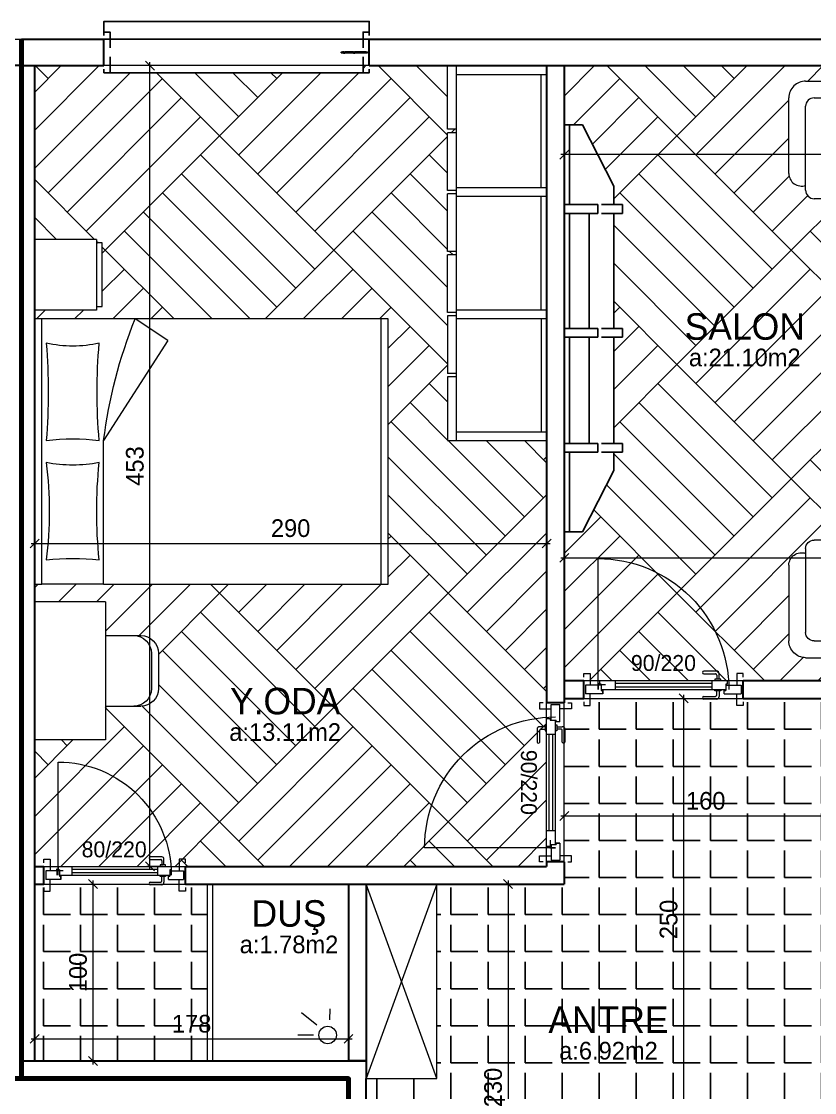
# Model space of a CAD drawing. Header units: centimetres. Extents: x 562865 to 1310255, y -148070 to 32737.
# Drawn here: x 617888 to 618336, y 19115 to 19721 of the extents above; entities that cross this region are included whole.
import ezdxf
from ezdxf.enums import TextEntityAlignment as Align

# ---------------------------------------------------------------- set-up
doc = ezdxf.new("R2010")
doc.units = ezdxf.units.CM
doc.header["$LTSCALE"] = 2.5
doc.layers.get('0').update_dxf_attribs({"color": 86})
for name, color, linetype in [('alan', 7, 'Continuous'), ('kapi-yazi', 7, 'Continuous'), ('mahal', 7, 'Continuous'), ('pencere', 7, 'Continuous'), ('tarama', 173, 'Continuous')]:
    doc.layers.add(name, color=color, linetype=linetype)
for name, color, linetype, lineweight in [('DUVAR', 4, 'Continuous', 30), ('duvar-kesim', 7, 'Continuous', 0), ('GÖRÜNÜŞLER', 96, 'Continuous', 25), ('iç ölçü', 106, 'Continuous', 18), ('kapi', 9, 'Continuous', 0), ('kolon', 1, 'Continuous', 53)]:
    doc.layers.add(name, color=color, linetype=linetype, lineweight=lineweight)
doc.styles.add('PINAR', font='comic.ttf')
doc.dimstyles.new('TEMİZ ÖLÇÜ', dxfattribs={"dimtxt": 10, "dimasz": 5, "dimexe": 1.8, "dimexo": 0.625, "dimgap": 3, "dimtad": 1, "dimdec": 0, "dimrnd": 0.5, "dimzin": 1, "dimdsep": 46, "dimtxsty": 'PINAR', "dimblk": 'OBLIQUE', "dimcen": 0.9, "dimdle": 2, "dimclrd": 256, "dimclre": 256, "dimclrt": 7, "dimadec": 0, "dimazin": 0, "dimtfac": 1, "dimtdec": 0, "dimtofl": 0, "dimtmove": 2, "dimatfit": 2, "dimfxl": 10, "dimfxlon": 1, "dimlwd": -1, "dimlwe": -1, "dimarcsym": 0})
pattern_1 = [(0, (0, 0), (0, 20.955), [15.24, -5.715]), (90, (0, 0), (-20.955, 1e-15), [15.24, -5.715])]
pattern_2 = [(135, (0, 0), (-129.315688, 1e-14), [91.44, -91.44]), (135, (10.78, 10.78), (-129.315688, 1e-14), [91.44, -91.44]), (135, (21.55, 21.55), (-129.315688, 1e-14), [91.44, -91.44]), (135, (32.33, 32.33), (-129.315688, 1e-14), [91.44, -91.44]), (135, (43.105, 43.105), (-129.315688, 1e-14), [91.44, -91.44]), (135, (53.88, 53.88), (-129.315688, 1e-14), [91.44, -91.44]), (135, (64.66, 64.66), (-129.315688, 1e-14), [91.44, -91.44]), (45, (-64.66, 64.66), (129.315688, -1e-14), [91.44, -91.44]), (45, (-75.43, 75.43), (129.315688, -1e-14), [91.44, -91.44]), (45, (-86.21, 86.21), (129.315688, -1e-14), [91.44, -91.44]), (45, (-96.99, 96.99), (129.315688, -1e-14), [91.44, -91.44]), (45, (-107.76, 107.76), (129.315688, -1e-14), [91.44, -91.44]), (45, (-118.54, 118.54), (129.315688, -1e-14), [91.44, -91.44]), (45, (-129.32, 129.32), (129.315688, -1e-14), [91.44, -91.44])]

# ---------------------------------------------------------------- blocks, each defined once
blk = doc.blocks.new('_Oblique')
at = {"color": 0, "linetype": 'ByBlock', "lineweight": -2}
blk.add_line((-0.5, -0.5), (0.5, 0.5), dxfattribs=at)
blk = doc.blocks.new('*D1272')
at = {"layer": 'Defpoints', "color": 0}
for p in [(618184.67, 19453.5), (617895.17, 19450.01), (618184.67, 19425.58)]:
    blk.add_point(p, dxfattribs=at)
at = {"layer": 'iç ölçü'}
for p, q in [((617895.17, 19435.58), (617895.17, 19423.78)), ((618184.67, 19435.58), (618184.67, 19423.78)), ((617893.17, 19425.58), (618186.67, 19425.58))]:
    blk.add_line(p, q, dxfattribs=at)
at = {"layer": 'iç ölçü', "linetype": 'ByBlock', "xscale": 5, "yscale": 5, "zscale": 5, "rotation": 180}
blk.add_blockref('_Oblique', (617895.17, 19425.58), dxfattribs=at)
at = {"layer": 'iç ölçü', "linetype": 'ByBlock', "xscale": 5, "yscale": 5, "zscale": 5}
blk.add_blockref('_Oblique', (618184.67, 19425.58), dxfattribs=at)
at = {"layer": 'iç ölçü', "color": 7, "insert": (618039.92, 19434.17), "char_height": 10, "attachment_point": 5, "style": 'PINAR'}
blk.add_mtext('290', dxfattribs=at)
blk = doc.blocks.new('*D1273')
at = {"layer": 'Defpoints', "color": 0}
for p in [(617960.34, 19695.72), (617968.49, 19695.72), (617968.49, 19243.01)]:
    blk.add_point(p, dxfattribs=at)
at = {"layer": 'iç ölçü'}
for p, q in [((617967.86, 19695.72), (617958.54, 19695.72)), ((617960.34, 19241.01), (617960.34, 19697.72)), ((617967.86, 19243.01), (617958.54, 19243.01))]:
    blk.add_line(p, q, dxfattribs=at)
at = {"layer": 'iç ölçü', "linetype": 'ByBlock', "xscale": 5, "yscale": 5, "zscale": 5}
for p, rotation in [((617960.34, 19695.72), 90), ((617960.34, 19243.01), 270)]:
    blk.add_blockref('_Oblique', p, dxfattribs=dict(at, rotation=rotation))
at = {"layer": 'iç ölçü', "color": 7, "insert": (617951.85, 19469.37), "char_height": 10, "attachment_point": 5, "rotation": 90, "style": 'PINAR'}
blk.add_mtext('453', dxfattribs=at)
blk = doc.blocks.new('*D1275')
at = {"layer": 'Defpoints', "color": 0}
for p in [(618194.67, 19638.45), (618792.99, 19522.11), (618792.99, 19417.41)]:
    blk.add_point(p, dxfattribs=at)
at = {"layer": 'iç ölçü'}
for p, q in [((618194.67, 19427.41), (618194.67, 19415.61)), ((618792.99, 19427.41), (618792.99, 19415.61)), ((618192.67, 19417.41), (618794.99, 19417.41))]:
    blk.add_line(p, q, dxfattribs=at)
at = {"layer": 'iç ölçü', "linetype": 'ByBlock', "xscale": 5, "yscale": 5, "zscale": 5, "rotation": 180}
blk.add_blockref('_Oblique', (618194.67, 19417.41), dxfattribs=at)
at = {"layer": 'iç ölçü', "linetype": 'ByBlock', "xscale": 5, "yscale": 5, "zscale": 5}
blk.add_blockref('_Oblique', (618792.99, 19417.41), dxfattribs=at)
at = {"layer": 'iç ölçü', "color": 7, "insert": (618493.83, 19425.96), "char_height": 10, "attachment_point": 5, "style": 'PINAR'}
blk.add_mtext('599', dxfattribs=at)
blk = doc.blocks.new('*D1276')
at = {"layer": 'Defpoints', "color": 0}
for p in [(618194.67, 19645.43), (618194.67, 19638.45), (618682.99, 19632.63)]:
    blk.add_point(p, dxfattribs=at)
at = {"layer": 'iç ölçü'}
for p, q in [((618194.67, 19639.07), (618194.67, 19647.23)), ((618682.99, 19635.43), (618682.99, 19647.23)), ((618684.99, 19645.43), (618192.67, 19645.43))]:
    blk.add_line(p, q, dxfattribs=at)
at = {"layer": 'iç ölçü', "linetype": 'ByBlock', "xscale": 5, "yscale": 5, "zscale": 5, "rotation": 180}
blk.add_blockref('_Oblique', (618194.67, 19645.43), dxfattribs=at)
at = {"layer": 'iç ölçü', "linetype": 'ByBlock', "xscale": 5, "yscale": 5, "zscale": 5}
blk.add_blockref('_Oblique', (618682.99, 19645.43), dxfattribs=at)
at = {"layer": 'iç ölçü', "color": 7, "insert": (618438.83, 19654.03), "char_height": 10, "attachment_point": 5, "style": 'PINAR'}
blk.add_mtext('489', dxfattribs=at)
blk = doc.blocks.new('*D1282')
at = {"layer": 'Defpoints', "color": 0}
for p in [(618354.67, 19271.51), (618194.67, 19259.25), (618354.67, 19259.25)]:
    blk.add_point(p, dxfattribs=at)
at = {"layer": 'iç ölçü'}
for p, q in [((618192.67, 19271.51), (618356.67, 19271.51)), ((618194.67, 19261.51), (618194.67, 19273.31)), ((618354.67, 19261.51), (618354.67, 19273.31))]:
    blk.add_line(p, q, dxfattribs=at)
at = {"layer": 'iç ölçü', "linetype": 'ByBlock', "xscale": 5, "yscale": 5, "zscale": 5, "rotation": 180}
blk.add_blockref('_Oblique', (618194.67, 19271.51), dxfattribs=at)
at = {"layer": 'iç ölçü', "linetype": 'ByBlock', "xscale": 5, "yscale": 5, "zscale": 5}
blk.add_blockref('_Oblique', (618354.67, 19271.51), dxfattribs=at)
at = {"layer": 'iç ölçü', "color": 7, "insert": (618274.67, 19280.02), "char_height": 10, "attachment_point": 5, "style": 'PINAR'}
blk.add_mtext('160', dxfattribs=at)
blk = doc.blocks.new('*D1283')
at = {"layer": 'Defpoints', "color": 0}
for p in [(618225.01, 19338.01), (618250.88, 19088.01), (618262.18, 19088.01)]:
    blk.add_point(p, dxfattribs=at)
at = {"layer": 'iç ölçü'}
for p, q in [((618252.18, 19338.01), (618263.98, 19338.01)), ((618262.18, 19340.01), (618262.18, 19086.01)), ((618252.18, 19088.01), (618263.98, 19088.01))]:
    blk.add_line(p, q, dxfattribs=at)
at = {"layer": 'iç ölçü', "linetype": 'ByBlock', "xscale": 5, "yscale": 5, "zscale": 5}
for p, rotation in [((618262.18, 19338.01), 90), ((618262.18, 19088.01), 270)]:
    blk.add_blockref('_Oblique', p, dxfattribs=dict(at, rotation=rotation))
at = {"layer": 'iç ölçü', "color": 7, "insert": (618253.71, 19213.01), "char_height": 10, "attachment_point": 5, "rotation": 90, "style": 'PINAR'}
blk.add_mtext('250', dxfattribs=at)
blk = doc.blocks.new('fm-door1')
at = {"linetype": 'Continuous'}
for p, q in [((0, 25), (0, -25)), ((100, 25), (0, 25)), ((79.7, 31.8), (79.7, -0.3)), ((84, 27.6), (127.8, 27.6)), ((90, 50), (910, 50)), ((90, 50), (90, 30)), ((100, 30), (90, 30)), ((100, 30), (100, -5)), ((100, 30), (100, -5)), ((100, 0), (900, 0)), ((190, 50), (190, 0)), ((810, 50), (810, 0)), ((910, 30), (900, 30)), ((900, 30), (900, -5)), ((900, 25), (1000, 25)), ((910, 50), (910, 30)), ((1000, 25), (1000, -25)), ((110, -25), (0, -25)), ((100, -5), (110, -5)), ((110, -5), (100, -5)), ((110, -5), (110, -25)), ((110, -25), (110, -5)), ((890, -25), (890, -5)), ((890, -5), (900, -5)), ((890, -25), (1000, -25))]:
    blk.add_line(p, q, dxfattribs=at)
at = {"color": 8, "linetype": 'Continuous'}
for p, q in [((190, 35), (810, 35)), ((190, 15), (810, 15))]:
    blk.add_line(p, q, dxfattribs=at)
at = {"linetype": 'Continuous'}
for points in [[(857.6, 58.1), (857.6, 88.9, 0.414214), (842.4, 104.1), (758.6, 104.1, 1), (758.6, 88.9), (834.8, 88.9, -0.414214), (842.4, 81.3), (842.4, 58.1)], [(857.6, -8.1), (857.6, -38.9, -0.414214), (842.4, -54.1), (758.6, -54.1, -1), (758.6, -38.9), (834.8, -38.9, 0.414214), (842.4, -31.3), (842.4, -8.1)]]:
    blk.add_lwpolyline(points, format="xyb", dxfattribs=at)
for points in [[(869, 50), (869, 58.1), (831, 58.1), (831, 50)], [(869, 0), (869, -8.1), (831, -8.1), (831, 0)]]:
    blk.add_lwpolyline(points, dxfattribs=at)
blk.add_circle((84, 31.8), 4.26, dxfattribs=at)
blk = doc.blocks.new('*D1220')
at = {"layer": 'Defpoints', "color": 0}
for p in [(618138.67, 19233.01), (618130.13, 19003.01), (618162.87, 19003.01)]:
    blk.add_point(p, dxfattribs=at)
at = {"layer": 'iç ölçü'}
for p, q in [((618162.87, 19235.01), (618162.87, 19001.01)), ((618152.87, 19233.01), (618164.67, 19233.01)), ((618152.87, 19003.01), (618164.67, 19003.01))]:
    blk.add_line(p, q, dxfattribs=at)
at = {"layer": 'iç ölçü', "linetype": 'ByBlock', "xscale": 5, "yscale": 5, "zscale": 5}
for p, rotation in [((618162.87, 19233.01), 90), ((618162.87, 19003.01), 270)]:
    blk.add_blockref('_Oblique', p, dxfattribs=dict(at, rotation=rotation))
at = {"layer": 'iç ölçü', "color": 7, "insert": (618154.46, 19118.01), "char_height": 10, "attachment_point": 5, "rotation": 90, "style": 'PINAR'}
blk.add_mtext('230', dxfattribs=at)
blk = doc.blocks.new('*D1227')
at = {"layer": 'Defpoints', "color": 0}
for p in [(617914.8, 19233.01), (617914.8, 19133.01), (617928.13, 19133.01)]:
    blk.add_point(p, dxfattribs=at)
at = {"layer": 'iç ölçü'}
for p, q in [((617928.13, 19235.01), (617928.13, 19131.01)), ((617918.13, 19233.01), (617929.93, 19233.01)), ((617918.13, 19133.01), (617929.93, 19133.01))]:
    blk.add_line(p, q, dxfattribs=at)
at = {"layer": 'iç ölçü', "linetype": 'ByBlock', "xscale": 5, "yscale": 5, "zscale": 5}
for p, rotation in [((617928.13, 19233.01), 90), ((617928.13, 19133.01), 270)]:
    blk.add_blockref('_Oblique', p, dxfattribs=dict(at, rotation=rotation))
at = {"layer": 'iç ölçü', "color": 7, "insert": (617919.72, 19183.01), "char_height": 10, "attachment_point": 5, "rotation": 90, "style": 'PINAR'}
blk.add_mtext('100', dxfattribs=at)
blk = doc.blocks.new('*D1228')
at = {"layer": 'Defpoints', "color": 0}
for p in [(617895.17, 19172.57), (618072.67, 19172.57), (618072.67, 19145.5)]:
    blk.add_point(p, dxfattribs=at)
at = {"layer": 'iç ölçü'}
for p, q in [((617895.17, 19155.5), (617895.17, 19143.7)), ((618072.67, 19155.5), (618072.67, 19143.7)), ((617893.17, 19145.5), (618074.67, 19145.5))]:
    blk.add_line(p, q, dxfattribs=at)
at = {"layer": 'iç ölçü', "linetype": 'ByBlock', "xscale": 5, "yscale": 5, "zscale": 5, "rotation": 180}
blk.add_blockref('_Oblique', (617895.17, 19145.5), dxfattribs=at)
at = {"layer": 'iç ölçü', "linetype": 'ByBlock', "xscale": 5, "yscale": 5, "zscale": 5}
blk.add_blockref('_Oblique', (618072.67, 19145.5), dxfattribs=at)
at = {"layer": 'iç ölçü', "color": 7, "insert": (617983.92, 19154), "char_height": 10, "attachment_point": 5, "style": 'PINAR'}
blk.add_mtext('178', dxfattribs=at)
blk = doc.blocks.new('A$C5B622B99')
for p, q in [((0, 200), (40, 200)), ((0, 165), (0, 200)), ((40, 165), (40, 200)), ((205, 200), (283, 200)), ((205, 160), (205, 200)), ((283, 160), (283, 200)), ((45, 143.16), (45, 196)), ((195, 161), (195, 196)), ((0, 165), (40, 165)), ((205, 160), (283, 160)), ((45, 0), (45, 4)), ((194.99, 4), (195, 0)), ((195, 0), (45, 0))]:
    blk.add_line(p, q)
at = {"color": 42}
for p, q in [((2, 161.8), (2, 165)), ((38, 165), (38, 161.8)), ((38, 161.8), (2, 161.8)), ((57.14, 124.69), (113.77, 161)), ((194.99, 161), (113.77, 161)), ((194.99, 161), (194.99, 4)), ((224, 160), (224, 140)), ((264, 160), (264, 140)), ((57.14, 124.69), (45, 143.15)), ((45, 4), (45, 143.15)), ((234, 134), (254, 134)), ((234, 130), (254, 130)), ((195, 4), (45, 4))]:
    blk.add_line(p, q, dxfattribs=at)
blk.add_lwpolyline([(45, 200), (195, 200), (195, 196), (45, 196)], close=True)
for centre, radius, start, end in [((-12.22, 178.48), 72.55, 348.06799, 11.93201), ((86.27, 527.83), 335.48, 265.2981, 274.7019), ((224.43, 178.48), 111.68, 172.28082, 187.71918), ((153.73, 412.86), 221.09, 262.85499, 277.14501), ((44.71, 178.48), 82.89, 349.57411, 10.42589), ((317.08, 178.48), 136.67, 173.69908, 186.30092), ((86.27, -141.41), 306.13, 84.84604, 95.15396), ((153.73, -94.37), 259.31, 83.91241, 96.08759), ((194.99, 161), 0.005, 270, 0), ((45, 143.16), 0.005, 180, 292.0158)]:
    blk.add_arc(centre, radius, start, end)
for centre, radius, start, end in [((147.49, -110.3), 273.39, 97.08581, 112.0158), ((234, 144), 10, 180, 270), ((234, 140), 10, 180, 270), ((254, 144), 10, 270, 0), ((254, 140), 10, 270, 0)]:
    blk.add_arc(centre, radius, start, end, dxfattribs=at)
blk = doc.blocks.new('A$C355D1F9A')
for p, q in [((0, 0), (0, 212)), ((56, 212), (0, 212)), ((51, 212), (51, 0)), ((56, 176), (56, 212)), ((51, 207), (0, 207)), ((3, 143), (3, 207)), ((51, 176), (56, 176)), ((51, 174), (56, 174)), ((56, 141.5), (56, 174)), ((51, 143), (0, 143)), ((51, 141.5), (56, 141.5)), ((51, 139.5), (56, 139.5)), ((56, 139.5), (56, 107)), ((51, 138), (0, 138)), ((3, 138), (3, 74)), ((51, 107), (56, 107)), ((51, 105), (56, 105)), ((56, 105), (56, 72.5)), ((0, 74), (51, 74)), ((0, 69), (51, 69)), ((3, 69), (3, 5)), ((51, 72.5), (56, 72.5)), ((51, 70.5), (56, 70.5)), ((56, 70.5), (56, 38)), ((51, 38), (56, 38)), ((51, 36), (56, 36)), ((56, 36), (56, 0)), ((51, 5), (0, 5)), ((56, 0), (0, 0))]:
    blk.add_line(p, q)
blk = doc.blocks.new('fm-win2')
at = {"color": 8, "linetype": 'Continuous'}
for p, q in [((11, 1.4), (11, 0.2)), ((11, 1.4), (54.3, 1.4)), ((11, 0.2), (54.3, 0.2)), ((12, 1.4), (12, 0.2)), ((12.8, 3), (52.5, 3)), ((53.3, 1.4), (53.3, 0.2)), ((54.3, 1.4), (54.3, 0.2)), ((63.9, 0.3), (63.9, -0.9)), ((63.9, 0.3), (103.2, 0.3)), ((64.9, 0.3), (64.9, -0.9)), ((102.2, 0.3), (102.2, -0.9)), ((103.2, 0.3), (103.2, -0.9)), ((12.9, -1.9), (52.3, -1.9)), ((63.9, -0.9), (103.2, -0.9)), ((65.4, -3.3), (101.6, -3.3))]:
    blk.add_line(p, q, dxfattribs=at)
at = {"linetype": 'Continuous'}
for points in [[(7, -1.8), (0, -1.8), (0, 1.8), (7, 1.8)], [(7.5, -1.7), (7.5, -0.1), (7.2, -0.1), (7.2, 0.2), (7.5, 0.2), (7.5, 0.7), (7.2, 0.7), (7.2, 1), (7.5, 1), (7.5, 2), (6.2, 2), (6.2, 2.7), (5.6, 2.7), (5.5, 2), (5.2, 2), (5.4, 3), (12.5, 3), (12.7, 2), (12.4, 2), (12.3, 2.7), (11.7, 2.7), (11.7, 2), (10.5, 2), (10.5, 1), (10.8, 1), (10.8, 0.7), (10.5, 0.7), (10.5, 0.2), (10.8, 0.2), (10.8, -0.1), (10.5, -0.1), (10.5, -1.7), (10.8, -1.7), (10.8, -2), (7.2, -2), (7.2, -1.7)], [(58, 2), (59.2, 2), (59.2, 2.7), (59.8, 2.7), (59.9, 2), (60.2, 2), (60, 3), (52.8, 3), (52.6, 2), (52.9, 2), (53, 2.7), (53.5, 2.7), (53.5, 2), (54.7, 2), (54.7, 1), (54.4, 1), (54.4, 0.7), (54.7, 0.7), (54.7, 0.2), (54.4, 0.2), (54.4, -0.1), (54.7, -0.1), (54.7, -1.7), (54.4, -1.7), (54.4, -2), (58.3, -2), (58.3, -1.7), (58, -1.7), (58, -0.1), (58.3, -0.1), (58.3, 0.2), (58, 0.2), (58, 0.7), (58.3, 0.7), (58.3, 1), (58, 1)], [(63.1, -1.2), (63.1, 0.9), (63.9, 0.9), (63.9, 1.6), (64.4, 1.6), (64.5, 0.9), (64.9, 0.9), (64.7, 1.9), (59.8, 1.9), (59.8, 1.6), (59.9, 1.6), (59.9, 0.8), (59.1, 0.8), (59.1, -0.2), (60.1, -0.2), (60.1, -1.8), (59.1, -1.8), (59.1, -2.3), (57.5, -2.3), (57.5, -3.5), (63.4, -3.5), (63.4, -3.2), (63.1, -3.2), (63.1, -1.4), (63.4, -1.4), (63.4, -1.2)], [(104, -1.4), (103.7, -1.4), (103.7, -1.2), (104, -1.2), (104, 0.9), (103.1, 0.9), (103.1, 1.6), (102.6, 1.6), (102.5, 0.9), (102.2, 0.9), (102.4, 1.9), (107.3, 1.9), (107.3, 1.6), (107.2, 1.6), (107.2, 0.8), (108, 0.8), (108, -0.2), (107, -0.2), (107, -1.8), (108, -1.8), (108, -2.3), (109.5, -2.3), (109.5, -3.5), (103.7, -3.5), (103.7, -3.2), (104, -3.2)], [(109, 0.7), (108.7, 0.7), (108.7, 1), (109, 1), (109, 2), (107.8, 2), (107.8, 2.7), (107.2, 2.7), (107.1, 2), (106.8, 2), (107, 3), (114.4, 3), (114.6, 2), (114.2, 2), (114.1, 2.7), (113.6, 2.7), (113.6, 2), (112.3, 2), (112.3, 1), (112.6, 1), (112.6, 0.7), (112.3, 0.7), (112.3, 0.2), (112.6, 0.2), (112.6, -0.1), (112.3, -0.1), (112.3, -1.7), (112.6, -1.7), (112.6, -2), (108.7, -2), (108.7, -1.7), (109, -1.7), (109, -0.1), (108.7, -0.1), (108.7, 0.2), (109, 0.2)], [(113, -1.8), (120, -1.8), (120, 1.8), (113, 1.8)]]:
    blk.add_lwpolyline(points, close=True, dxfattribs=at)
at = {"color": 8, "linetype": 'Continuous'}
blk.add_lwpolyline([(63.4, 1.9), (65.2, 3.7), (101.8, 3.7), (103.6, 1.9)], dxfattribs=at)
for points in [[(10.9, -1.4), (10.9, -1.9), (12.6, -1.9), (12.6, -0.5), (12.3, -0.5), (12.3, -1), (11.8, -1), (11.8, -0.5), (11.5, -0.5), (11.5, -1.1), (10.7, -1.1), (10.7, -0.5), (10.6, -0.5), (10.6, -1.4)], [(54.3, -1.4), (54.3, -1.9), (52.6, -1.9), (52.6, -0.5), (52.9, -0.5), (52.9, -1), (53.4, -1), (53.4, -0.5), (53.7, -0.5), (53.7, -1.1), (54.5, -1.1), (54.5, -0.5), (54.6, -0.5), (54.6, -1.4)], [(63.2, -2.4), (63.5, -2.4), (63.5, -3.3), (65.2, -3.3), (65.2, -1.6), (64.9, -1.6), (64.9, -2.1), (64.4, -2.1), (64.4, -1.6), (64.1, -1.6), (64.1, -2.1), (63.3, -2.1), (63.3, -1.6), (63.2, -1.6)], [(103.9, -2.4), (103.6, -2.4), (103.6, -3.3), (101.9, -3.3), (101.9, -1.6), (102.2, -1.6), (102.2, -2.1), (102.7, -2.1), (102.7, -1.6), (103, -1.6), (103, -2.1), (103.8, -2.1), (103.8, -1.6), (103.9, -1.6)]]:
    blk.add_lwpolyline(points, close=True, dxfattribs=at)
blk = doc.blocks.new('A$C632D768A')
at = {"color": 33}
for p, q in [((22.62, 230), (5, 195.38)), ((22.62, 230), (33, 230)), ((30, 185), (30, 230)), ((33, 180), (33, 230)), ((5, 185), (5, 195.38)), ((33, 50), (33, 185)), ((5, 115), (5, 180)), ((30, 115), (30, 180)), ((5, 110), (5, 50)), ((30, 110), (30, 50)), ((33, 115), (33, 110)), ((33, 50), (33, 0)), ((5, 45), (5, 34.62)), ((30, 45), (30, 0)), ((22.62, 0), (5, 34.62)), ((22.62, 0), (33, 0))]:
    blk.add_line(p, q, dxfattribs=at)
for p, q in [((12, 185), (0, 185)), ((0, 180), (0, 185)), ((33, 185), (14, 185)), ((14, 180), (14, 185)), ((12, 180), (0, 180)), ((33, 180), (14, 180)), ((19, 115), (19, 180)), ((0, 115), (12, 115)), ((0, 115), (0, 110)), ((0, 110), (12, 110)), ((14, 115), (33, 115)), ((14, 115), (14, 110)), ((14, 110), (33, 110)), ((19, 110), (19, 50)), ((0, 50), (0, 45)), ((12, 50), (0, 50)), ((14, 50), (14, 45)), ((33, 50), (14, 50)), ((12, 45), (0, 45)), ((33, 45), (14, 45))]:
    blk.add_line(p, q)
blk = doc.blocks.new('A$C3A3D5CC0')
at = {"color": 33}
for p, q in [((9.5, 194.75), (52.25, 194.75)), ((0, 9.5), (0, 185.25)), ((52.25, 0), (9.5, 0))]:
    blk.add_line(p, q, dxfattribs=at)
for p, q in [((14.25, 185.25), (61.75, 185.25)), ((9.5, 14.25), (9.5, 180.5)), ((66.5, 180.5), (66.5, 133)), ((61.75, 128.25), (14.25, 128.25)), ((61.75, 128.25), (61.75, 125.87)), ((14.25, 125.87), (61.75, 125.87)), ((66.5, 121.12), (66.5, 73.62)), ((61.75, 68.87), (14.25, 68.87)), ((61.75, 68.87), (61.75, 66.5)), ((9.5, 14.25), (9.5, 61.75)), ((14.25, 66.5), (61.75, 66.5)), ((66.5, 61.75), (66.5, 14.25)), ((61.75, 9.5), (14.25, 9.5))]:
    blk.add_line(p, q)
for centre, radius, start, end in [((9.5, 185.25), 9.5, 89.99996, 180.00004), ((52.25, 187.62), 7.12, 340.52878, 90.00004), ((9.5, 9.5), 9.5, 179.99996, 270.00004), ((52.25, 7.12), 7.12, 269.99996, 19.47122)]:
    blk.add_arc(centre, radius, start, end, dxfattribs=at)
for centre, start, end in [((14.25, 180.5), 89.99996, 180.00004), ((61.75, 180.5), 359.99996, 90.00004), ((61.75, 133), 269.99996, 0.00004), ((61.75, 121.12), 359.99996, 90.00004), ((61.75, 73.62), 269.99996, 0.00004), ((61.75, 61.75), 359.99996, 90.00004), ((14.25, 14.25), 179.99996, 270.00004), ((61.75, 14.25), 269.99996, 0.00004)]:
    blk.add_arc(centre, 4.75, start, end)

msp = doc.modelspace()

# ---------------------------------------------------------------- hatches: boundary and pattern name
at = {"layer": 'tarama'}
h = msp.add_hatch(dxfattribs=at)
h.set_pattern_fill('AR-PARQ1,_O', color=1, scale=0.3, angle=45)
h.set_pattern_definition(pattern_2)
h.paths.add_polyline_path([(618184.67, 19483.72), (618128.67, 19483.72), (618128.67, 19519.72), (618133.67, 19519.72), (618133.67, 19521.72), (618128.67, 19521.72), (618128.67, 19554.22), (618133.67, 19554.22), (618133.67, 19556.22), (618128.67, 19556.22), (618128.67, 19588.72), (618133.67, 19588.72), (618133.67, 19590.72), (618128.67, 19590.72), (618128.67, 19623.22), (618133.67, 19623.22), (618133.67, 19625.22), (618128.67, 19625.22), (618128.67, 19657.72), (618133.67, 19657.72), (618133.67, 19659.72), (618128.67, 19659.72), (618128.67, 19695.72), (618084.35, 19695.72), (618080.85, 19695.72), (618080.85, 19691.72), (617937.85, 19691.72), (617937.85, 19695.72), (617934.35, 19695.72), (617895.17, 19695.72), (617895.17, 19597.51), (617930.17, 19597.51), (617930.17, 19595.51), (617933.37, 19595.51), (617933.37, 19559.51), (617930.17, 19559.51), (617930.17, 19557.51), (617895.17, 19557.51), (617895.17, 19552.51), (617899.17, 19552.51), (617952.01, 19552.51), (618091.17, 19552.51), (618095.17, 19552.51), (618095.17, 19402.51), (618091.17, 19402.52), (617934.17, 19402.52, -0.414214), (617934.16, 19402.51), (617899.17, 19402.51), (617895.17, 19402.51), (617895.17, 19392.51), (617935.17, 19392.51), (617935.17, 19373.51), (617955.17, 19373.51, -0.414214), (617965.17, 19363.51), (617965.17, 19343.51, -0.414214), (617955.17, 19333.51), (617935.17, 19333.51), (617935.17, 19314.51), (617895.17, 19314.51), (617895.17, 19243.01), (617900.4, 19243.01), (617980.4, 19243.01), (618184.67, 19243.01), (618184.67, 19245.5), (618184.67, 19335.5)])
h.paths.add_polyline_path([(617915.28, 19244.97), (617964.95, 19244.97), (617964.95, 19260.68), (617915.28, 19260.68)], flags=24)
h.paths.add_polyline_path([(618166.96, 19315.34), (618166.96, 19265.65), (618182.71, 19265.65), (618182.71, 19315.34)], flags=24)
h.paths.add_polyline_path([(618003.43, 19310.27), (618070.2, 19310.27), (618070.2, 19327.35), (618003.43, 19327.35)], flags=24)
h.paths.add_polyline_path([(618000.02, 19323.75), (618073.6, 19323.75), (618073.6, 19348.94), (618000.02, 19348.94)], flags=24)
h = msp.add_hatch(dxfattribs=at)
h.set_pattern_fill('AR-PARQ1,_O', color=1, scale=0.3, angle=45)
h.set_pattern_definition(pattern_2)
h.paths.add_polyline_path([(618792.99, 19585.72), (618682.99, 19585.72), (618682.99, 19612.5), (618682.99, 19692.5), (618682.99, 19695.72), (618194.67, 19695.72), (618194.67, 19662.18), (618205.05, 19662.18), (618222.67, 19627.57), (618222.67, 19617.18), (618227.67, 19617.18), (618227.67, 19612.18), (618222.67, 19612.18), (618222.67, 19547.18), (618227.67, 19547.18), (618227.67, 19542.18), (618222.67, 19542.18), (618222.67, 19482.18), (618227.67, 19482.18), (618227.67, 19477.18), (618222.67, 19477.18), (618222.67, 19466.8), (618205.05, 19432.18), (618194.67, 19432.18), (618194.67, 19348.01), (618205.76, 19348.01), (618295.76, 19348.01), (618792.99, 19348.01)])
h.paths.add_polyline_path([(618335.94, 19427.49), (618383.44, 19427.49, -0.414214), (618388.19, 19422.74), (618390.56, 19422.74, -0.414214), (618395.31, 19427.49), (618442.81, 19427.49, -0.414214), (618447.56, 19422.74), (618449.94, 19422.74, -0.414214), (618454.69, 19427.49), (618502.19, 19427.49, -0.414214), (618506.94, 19422.74), (618506.94, 19419.96, -0.517638), (618516.44, 19413.24), (618516.44, 19370.49, -0.414214), (618506.94, 19360.99), (618331.19, 19360.99, -0.414214), (618321.69, 19370.49), (618321.69, 19413.24, -0.517638), (618331.19, 19419.96), (618331.19, 19422.74, -0.414214)], flags=16)
h.paths.add_polyline_path([(618383.3, 19516.18), (618383.3, 19554.18, -0.414214), (618397.8, 19568.68), (618435.8, 19568.68, -0.415274), (618450.3, 19554.13), (618450.3, 19516.23, -0.415274), (618435.8, 19501.68), (618397.8, 19501.68, -0.414214)], flags=16)
h.paths.add_polyline_path([(618335.94, 19620.51, -0.414214), (618331.19, 19625.26), (618331.19, 19628.04, -0.517638), (618321.69, 19634.76), (618321.69, 19677.51, -0.414214), (618331.19, 19687.01), (618506.94, 19687.01, -0.414214), (618516.44, 19677.51), (618516.44, 19634.76, -0.517638), (618506.94, 19628.04), (618506.94, 19625.26, -0.414214), (618502.19, 19620.51), (618454.69, 19620.51, -0.414214), (618449.94, 19625.26), (618447.56, 19625.26, -0.414214), (618442.81, 19620.51), (618395.31, 19620.51, -0.414214), (618390.56, 19625.26), (618388.19, 19625.26, -0.414214), (618383.44, 19620.51)], flags=16)
h.paths.add_polyline_path([(618616.79, 19481.05), (618616.79, 19485.06), (618624.22, 19485.06), (618624.22, 19485.13), (618635.72, 19486.05), (618644.6, 19487.1), (618652.95, 19488.15), (618658.4, 19488.74), (618658.4, 19506.57), (618652.95, 19507.22), (618644.6, 19508.33), (618635.72, 19509.39), (618624.22, 19510.31), (618624.22, 19510.44), (618616.79, 19510.44), (618616.79, 19514.45), (618619.55, 19514.45), (618619.55, 19541.01), (618616.79, 19541.01), (618616.79, 19545.02), (618624.22, 19545.02), (618624.22, 19545.08), (618635.72, 19546), (618644.6, 19547.05), (618652.95, 19548.11), (618658.4, 19548.7), (618658.4, 19558.62), (618682.39, 19558.62), (618682.92, 19565.23), (618682.99, 19565.23), (618682.99, 19572.66), (618687, 19572.66), (618687, 19569.9), (618713.56, 19569.9), (618713.56, 19572.66), (618717.57, 19572.66), (618717.57, 19565.23), (618717.7, 19565.23), (618718.23, 19558.62), (618743.4, 19558.62), (618743.4, 19548.7), (618748.86, 19548.11), (618757.21, 19547.05), (618766.08, 19546), (618777.59, 19545.08), (618777.59, 19545.02), (618785.01, 19545.02), (618785.01, 19541.01), (618782.25, 19541.01), (618782.25, 19514.45), (618785.01, 19514.45), (618785.01, 19510.44), (618777.59, 19510.44), (618777.59, 19510.31), (618766.08, 19509.39), (618757.21, 19508.33), (618748.86, 19507.22), (618743.4, 19506.57), (618743.4, 19488.74), (618748.86, 19488.15), (618757.21, 19487.1), (618766.08, 19486.05), (618777.59, 19485.13), (618777.59, 19485.06), (618785.01, 19485.06), (618785.01, 19481.05), (618782.25, 19481.05), (618782.25, 19454.49), (618785.01, 19454.49), (618785.01, 19450.48), (618777.59, 19450.48), (618777.59, 19450.35), (618766.08, 19449.43), (618757.21, 19448.38), (618748.86, 19447.26), (618743.4, 19446.61), (618743.4, 19428.73), (618748.86, 19428.13), (618757.21, 19427.08), (618766.08, 19426.03), (618777.59, 19425.11), (618777.59, 19425.04), (618785.01, 19425.04), (618785.01, 19421.03), (618782.25, 19421.03), (618782.25, 19394.48), (618785.01, 19394.48), (618785.01, 19390.47), (618777.59, 19390.47), (618777.59, 19390.33), (618766.08, 19389.41), (618757.21, 19388.36), (618748.86, 19387.24), (618743.4, 19386.59), (618743.4, 19378.63), (618718.16, 19378.63), (618717.7, 19372.85), (618717.57, 19372.85), (618717.57, 19365.42), (618713.56, 19365.42), (618713.56, 19368.19), (618687, 19368.19), (618687, 19365.42), (618682.99, 19365.42), (618682.99, 19372.85), (618682.92, 19372.85), (618682.46, 19378.63), (618658.4, 19378.63), (618658.4, 19386.59), (618652.95, 19387.24), (618644.6, 19388.36), (618635.72, 19389.41), (618624.22, 19390.33), (618624.22, 19390.47), (618616.79, 19390.47), (618616.79, 19394.48), (618619.55, 19394.48), (618619.55, 19421.03), (618616.79, 19421.03), (618616.79, 19425.04), (618624.22, 19425.04), (618624.22, 19425.11), (618635.72, 19426.03), (618644.6, 19427.08), (618652.95, 19428.13), (618658.4, 19428.73), (618658.4, 19446.61), (618652.95, 19447.26), (618644.6, 19448.38), (618635.72, 19449.43), (618624.22, 19450.35), (618624.22, 19450.48), (618616.79, 19450.48), (618616.79, 19454.49), (618619.55, 19454.49), (618619.55, 19481.05)], flags=16)
h.paths.add_polyline_path([(618680.65, 19627.66), (618680.65, 19677.34), (618664.95, 19677.34), (618664.95, 19627.66)], flags=24)
h.paths.add_polyline_path([(618225.92, 19350.31), (618275.61, 19350.31), (618275.61, 19366.06), (618225.92, 19366.06)], flags=24)
h.paths.add_polyline_path([(618262.26, 19522.06), (618331.25, 19522.06), (618331.25, 19539.14), (618262.26, 19539.14)], flags=24)
h.paths.add_polyline_path([(618255.47, 19535.63), (618338.03, 19535.63), (618338.03, 19560.65), (618255.47, 19560.65)], flags=24)
h.paths.add_polyline_path([(618388.3, 19516.18), (618388.3, 19554.18, -0.414214), (618397.8, 19563.68), (618435.8, 19563.68, -0.415524), (618445.3, 19554.14), (618445.3, 19516.22, -0.415524), (618435.8, 19506.68), (618397.8, 19506.68, -0.414214)], flags=0)
h.paths.add_polyline_path([(618632.76, 19478.69), (618642.76, 19478.95), (618652.95, 19479.8), (618652.95, 19455.68), (618642.76, 19456.53), (618632.76, 19456.73)], flags=0)
h.paths.add_polyline_path([(618632.76, 19516.68), (618632.76, 19538.64), (618642.76, 19538.9), (618652.95, 19539.76), (618652.95, 19515.63), (618642.76, 19516.49)], flags=0)
h.paths.add_polyline_path([(618632.76, 19418.67), (618642.76, 19418.93), (618652.95, 19419.78), (618652.95, 19395.66), (618642.76, 19396.51), (618632.76, 19396.71)], flags=0)
h.paths.add_polyline_path([(618748.86, 19479.8), (618759.05, 19478.95), (618769.04, 19478.69), (618769.04, 19456.73), (618759.05, 19456.53), (618748.86, 19455.68)], flags=0)
h.paths.add_polyline_path([(618748.86, 19515.63), (618748.86, 19539.76), (618759.05, 19538.9), (618769.04, 19538.64), (618769.04, 19516.68), (618759.05, 19516.49)], flags=0)
h.paths.add_polyline_path([(618748.86, 19419.78), (618759.05, 19418.93), (618769.04, 19418.67), (618769.04, 19396.71), (618759.05, 19396.51), (618748.86, 19395.66)], flags=0)
h.paths.add_polyline_path([(618354.7, 19507.59), (618354.7, 19536.14), (618375.62, 19536.14), (618375.62, 19507.59)], flags=24)
h.paths.add_polyline_path([(618479.39, 19436.5), (618508.27, 19436.5), (618508.27, 19415.41), (618479.39, 19415.41)], flags=24)
h.paths.add_polyline_path([(618424.12, 19664.62), (618453.53, 19664.62), (618453.53, 19643.43), (618424.12, 19643.43)], flags=24)
h.paths.add_polyline_path([(618718.08, 19452.66), (618718.08, 19481.08), (618738.84, 19481.08), (618738.84, 19452.66)], flags=24)
h = msp.add_hatch(dxfattribs=at)
h.set_pattern_fill('ANGLE,_O', color=256, scale=3)
h.set_pattern_definition(pattern_1)
h.paths.add_polyline_path([(618354.67, 19234.26), (618354.67, 19324.26), (618354.67, 19338.01), (618295.76, 19338.01), (618205.76, 19338.01), (618194.67, 19338.01), (618194.67, 19335.5), (618194.67, 19245.5), (618194.67, 19233.01), (618122.67, 19233.01), (618122.67, 19123.01), (618082.67, 19123.01), (618082.67, 19107.93), (618082.67, 19007.93), (618082.67, 19003.01), (618089.27, 19003.01), (618169.27, 19003.01), (618234.67, 19003.01), (618234.67, 19088.01), (618251.53, 19088.01), (618341.53, 19088.01), (618354.67, 19088.01)])
h.paths.add_polyline_path([(618187.19, 19130.12), (618252.15, 19130.12), (618252.15, 19147.17), (618187.19, 19147.17)], flags=24)
h.paths.add_polyline_path([(618179.38, 19143.47), (618259.96, 19143.47), (618259.96, 19169.41), (618179.38, 19169.41)], flags=24)
h.paths.add_polyline_path([(618100.33, 19030.28), (618100.33, 19085.57), (618084.63, 19085.57), (618084.63, 19030.28)], flags=24)
h.paths.add_polyline_path([(618261.36, 19290.54), (618287.97, 19290.54), (618287.97, 19269.51), (618261.36, 19269.51)], flags=24)
h.paths.add_polyline_path([(618243.23, 19198.62), (618243.23, 19227.4), (618264.18, 19227.4), (618264.18, 19198.62)], flags=24)
h.paths.add_polyline_path([(618144.04, 19103.62), (618144.04, 19132.4), (618164.87, 19132.4), (618164.87, 19103.62)], flags=24)
h = msp.add_hatch(dxfattribs=at)
h.set_pattern_fill('ANGLE,_O', color=256, scale=3)
h.set_pattern_definition(pattern_1)
h.paths.add_polyline_path([(617992.67, 19233.01), (617980.4, 19233.01), (617900.4, 19233.01), (617895.17, 19233.01), (617895.17, 19133.01), (617992.67, 19133.01)])
h.paths.add_polyline_path([(617909.32, 19169.71), (617909.32, 19196.31), (617930.13, 19196.31), (617930.13, 19169.71)], flags=24)
h.paths.add_polyline_path([(617970.79, 19164.49), (617997.04, 19164.49), (617997.04, 19143.5), (617970.79, 19143.5)], flags=9)

# ---------------------------------------------------------------- linework, layer by layer
at = {"layer": 'DUVAR'}
for p, q in [((617887.67, 19710.72), (617934.35, 19710.72)), ((617934.35, 19695.72), (617934.35, 19710.72)), ((618084.35, 19710.72), (618807.99, 19710.72)), ((618084.35, 19695.72), (618084.35, 19710.72)), ((617887.67, 19695.72), (617840.98, 19695.72)), ((617887.67, 19695.72), (617934.35, 19695.72)), ((617895.17, 19133.01), (617895.17, 19695.72)), ((618084.35, 19695.72), (618697.99, 19695.72)), ((618184.67, 19695.72), (618184.67, 19335.5)), ((618194.67, 19695.72), (618194.67, 19335.5)), ((618194.67, 19348.01), (618205.76, 19348.01)), ((618205.76, 19338.01), (618205.76, 19348.01)), ((618295.76, 19348.01), (618792.99, 19348.01)), ((618295.76, 19338.01), (618295.76, 19348.01)), ((618194.67, 19338.01), (618205.76, 19338.01)), ((618295.76, 19338.01), (618792.99, 19338.01)), ((618194.67, 19335.5), (618184.67, 19335.5)), ((617895.17, 19243.01), (617900.4, 19243.01)), ((617900.4, 19233.01), (617900.4, 19243.01)), ((617980.4, 19243.01), (618184.67, 19243.01)), ((617980.4, 19233.01), (617980.4, 19243.01)), ((618184.67, 19245.5), (618184.67, 19243.01)), ((618194.67, 19245.5), (618184.67, 19245.5)), ((618194.67, 19245.5), (618194.67, 19233.01)), ((617895.17, 19233.01), (617900.4, 19233.01)), ((617980.4, 19233.01), (618194.67, 19233.01)), ((618072.67, 19233.01), (618072.67, 19133.01)), ((618082.67, 19233.01), (618082.67, 19123.01)), ((617887.67, 19133.01), (618082.67, 19133.01)), ((618082.67, 19133.01), (618072.67, 19133.01)), ((618082.67, 19107.93), (618082.67, 19123.01)), ((618082.67, 19123.01), (618082.67, 19123.01))]:
    msp.add_line(p, q, dxfattribs=at)
at = {"layer": 'duvar-kesim'}
for p, q in [((618084.35, 19710.72), (617934.35, 19710.72)), ((618084.35, 19695.72), (617934.35, 19695.72)), ((618205.76, 19348.01), (618295.76, 19348.01)), ((618205.76, 19338.01), (618295.76, 19338.01)), ((618184.67, 19245.5), (618184.67, 19335.5)), ((618194.67, 19245.5), (618194.67, 19335.5)), ((617900.4, 19243.01), (617980.4, 19243.01)), ((617900.4, 19233.01), (617980.4, 19233.01))]:
    msp.add_line(p, q, dxfattribs=at)
at = {"layer": 'iç ölçü'}
for p, q in [((617992.67, 19233.01), (617992.67, 19133.01)), ((617995.67, 19233.01), (617995.67, 19133.01)), ((618122.67, 19233.01), (618082.67, 19123.01)), ((618122.67, 19123.01), (618082.67, 19233.01)), ((618062.05, 19156.19), (618062.25, 19162.52)), ((618054.82, 19153.28), (618046.08, 19160.21)), ((618052.81, 19147.66), (618043.97, 19147.66))]:
    msp.add_line(p, q, dxfattribs=at)
for points in [[(617582.67, 18493.01), (617582.67, 18833.01), (616967.34, 18833.01), (616967.34, 19710.72), (617887.67, 19710.72)], [(617887.67, 19710.72), (618807.99, 19710.72), (618807.99, 18833.01), (618192.67, 18833.01), (618192.67, 18493.01)], [(618122.67, 19233.01), (618122.67, 19233.01), (618082.67, 19233.01), (618082.67, 19123.01), (618122.67, 19123.01), (618122.67, 19233.01)]]:
    msp.add_lwpolyline(points, dxfattribs=at)
msp.add_circle((618060.84, 19147.65), 4.97, dxfattribs=at)
at = {"layer": 'kapi'}
for points in [[(618213.76, 19343.01), (618213.76, 19417.01, -0.414214), (618287.76, 19343.01, -0.414214)], [(618189.67, 19253.5), (618115.67, 19253.5, -0.414214), (618189.67, 19327.5, -0.414214)], [(617908.4, 19238.01), (617908.4, 19302.01, -0.414214), (617972.4, 19238.01, -0.414214)]]:
    msp.add_lwpolyline(points, format="xyb", dxfattribs=at)
for points in [[(618205.76, 19350.01), (618205.76, 19352.01), (618209.26, 19352.01), (618209.26, 19345.51)], [(618295.76, 19350.01), (618295.76, 19352.01), (618292.26, 19352.01), (618292.26, 19345.51)], [(618205.76, 19336.01), (618205.76, 19334.01), (618209.26, 19334.01), (618209.26, 19340.51)], [(618295.76, 19336.01), (618295.76, 19334.01), (618292.26, 19334.01), (618292.26, 19340.51)], [(618182.67, 19335.5), (618180.67, 19335.5), (618180.67, 19332), (618187.17, 19332)], [(618196.67, 19335.5), (618198.67, 19335.5), (618198.67, 19332), (618192.17, 19332)], [(617900.4, 19245.01), (617900.4, 19247.01), (617903.9, 19247.01), (617903.9, 19240.51)], [(617980.4, 19245.01), (617980.4, 19247.01), (617976.9, 19247.01), (617976.9, 19240.51)], [(618182.67, 19245.5), (618180.67, 19245.5), (618180.67, 19249), (618187.17, 19249)], [(618196.67, 19245.5), (618198.67, 19245.5), (618198.67, 19249), (618192.17, 19249)], [(617900.4, 19231.01), (617900.4, 19229.01), (617903.9, 19229.01), (617903.9, 19235.51)], [(617980.4, 19231.01), (617980.4, 19229.01), (617976.9, 19229.01), (617976.9, 19235.51)]]:
    msp.add_lwpolyline(points, dxfattribs=at)
at = {"layer": 'kolon', "color": 6, "lineweight": 100}
msp.add_line((617887.67, 19123.01), (617887.67, 19710.72), dxfattribs=at)
msp.add_lwpolyline([(617702.67, 17863.01), (618072.67, 17863.01), (618072.67, 19123.01), (617702.67, 19123.01)], close=True, dxfattribs=at)
at = {"layer": 'pencere'}
for points in [[(618084.35, 19714.72), (618084.35, 19720.72), (617934.35, 19720.72), (617934.35, 19714.72)], [(617934.35, 19712.72), (617934.35, 19714.72), (617937.85, 19714.72), (617937.85, 19705.72)], [(618084.35, 19712.72), (618084.35, 19714.72), (618080.85, 19714.72), (618080.85, 19705.72)], [(617934.35, 19693.72), (617934.35, 19691.72), (617937.85, 19691.72), (617937.85, 19700.72)], [(618084.35, 19693.72), (618084.35, 19691.72), (618080.85, 19691.72), (618080.85, 19700.72)], [(618084.35, 19691.72), (617934.35, 19691.72)]]:
    msp.add_lwpolyline(points, dxfattribs=at)

# ---------------------------------------------------------------- block references
at = {"layer": 'GÖRÜNÜŞLER', "xscale": -1}
msp.add_blockref('A$C632D768A', (618227.67, 19432.18), dxfattribs=at)
at = {"layer": 'iç ölçü'}
for name, p, rotation in [('A$C355D1F9A', (618184.67, 19695.72), 180), ('A$C3A3D5CC0', (618321.69, 19687.01), 270)]:
    msp.add_blockref(name, p, dxfattribs=dict(at, rotation=rotation))
at = {"layer": 'iç ölçü', "xscale": -1}
for name, p, rotation in [('A$C5B622B99', (618095.17, 19597.51), 90), ('A$C3A3D5CC0', (618321.69, 19360.99), 270)]:
    msp.add_blockref(name, p, dxfattribs=dict(at, rotation=rotation))
at = {"layer": 'kapi', "yscale": 0.09999999999854481}
for p, xscale, zscale in [((618206.76, 19343.01), 0.08799999999973807, 0.08800000000000001), ((617901.4, 19238.01), 0.0779999999795109, 0.07800000000000001)]:
    msp.add_blockref('fm-door1', p, dxfattribs=dict(at, xscale=xscale, zscale=zscale))
at = {"layer": 'kapi', "xscale": 0.08800000000337604, "yscale": 0.09999999999854481, "zscale": 0.08800000000000001, "rotation": 90}
msp.add_blockref('fm-door1', (618189.67, 19246.5), dxfattribs=at)
at = {"layer": 'pencere', "xscale": 0.1233333333333333, "yscale": -0.1, "zscale": 0.1233333333333333, "rotation": 180}
msp.add_blockref('fm-win2', (618083.35, 19703.22), dxfattribs=at)

# ---------------------------------------------------------------- texts
at = {"layer": 'alan', "style": 'PINAR'}
for s, p in [('a:21.10m2', (618296.75, 19525.74)), ('a:13.11m2', (618036.81, 19313.95)), ('a:1.78m2', (618039, 19193.89)), ('a:6.92m2', (618219.67, 19133.8))]:
    msp.add_text(s, height=10, dxfattribs=at).set_placement(p, align=Align.CENTER)
at = {"layer": 'kapi-yazi', "style": 'PINAR'}
msp.add_text('90/220', height=9, dxfattribs=at).set_placement((618250.76, 19358.01), align=Align.MIDDLE_CENTER)
for s, rotation, p in [('90/220', 270, (618174.67, 19290.5)), ('80/220', 0, (617940.11, 19252.64))]:
    msp.add_text(s, height=9, rotation=rotation, dxfattribs=at).set_placement(p, align=Align.MIDDLE_CENTER)
at = {"layer": 'mahal', "style": 'PINAR'}
for s, p in [('SALON', (618296.75, 19540.74)), ('Y.ODA', (618036.81, 19328.95)), ('DUŞ', (618039, 19208.89)), ('ANTRE', (618219.67, 19148.8))]:
    msp.add_text(s, height=15, dxfattribs=at).set_placement(p, align=Align.CENTER)

# ---------------------------------------------------------------- dimensions: what is measured, and where the dimension line sits
at = {"layer": 'iç ölçü'}
for base, p1, p2, picture, middle in [((617960.34, 19695.72), (617968.49, 19243.01), (617968.49, 19695.72), '*D1273', (617951.85, 19469.37)), ((618262.18, 19088.01), (618225.01, 19338.01), (618250.88, 19088.01), '*D1283', (618253.71, 19213.01)), ((617928.13, 19133.01), (617914.8, 19233.01), (617914.8, 19133.01), '*D1227', (617919.72, 19183.01)), ((618162.87, 19003.01), (618138.67, 19233.01), (618130.13, 19003.01), '*D1220', (618154.46, 19118.01))]:
    dim = msp.add_linear_dim(base=base, p1=p1, p2=p2, angle=90, dimstyle='TEMİZ ÖLÇÜ', override={"dimarcsym": 1}, dxfattribs=at)
    dim.commit()
    dim.dimension.update_dxf_attribs({"geometry": picture, "text_midpoint": middle})
for base, p1, p2, picture, middle in [((618194.67, 19645.43), (618682.99, 19632.63), (618194.67, 19638.45), '*D1276', (618438.83, 19654.03)), ((618792.99, 19417.41), (618194.67, 19638.45), (618792.99, 19522.11), '*D1275', (618493.83, 19425.96)), ((618184.6661, 19425.5844), (617895.166, 19450.0148), (618184.6661, 19453.5047), '*D1272', (618039.916, 19434.1662)), ((618354.67, 19271.51), (618194.67, 19259.25), (618354.67, 19259.25), '*D1282', (618274.67, 19280.02)), ((618072.6661, 19145.4994), (617895.166, 19172.571), (618072.6661, 19172.571), '*D1228', (617983.916, 19153.9967))]:
    dim = msp.add_linear_dim(base=base, p1=p1, p2=p2, dimstyle='TEMİZ ÖLÇÜ', override={"dimarcsym": 1}, dxfattribs=at)
    dim.commit()
    dim.dimension.update_dxf_attribs({"geometry": picture, "text_midpoint": middle})

doc.saveas('drawing.dxf')
